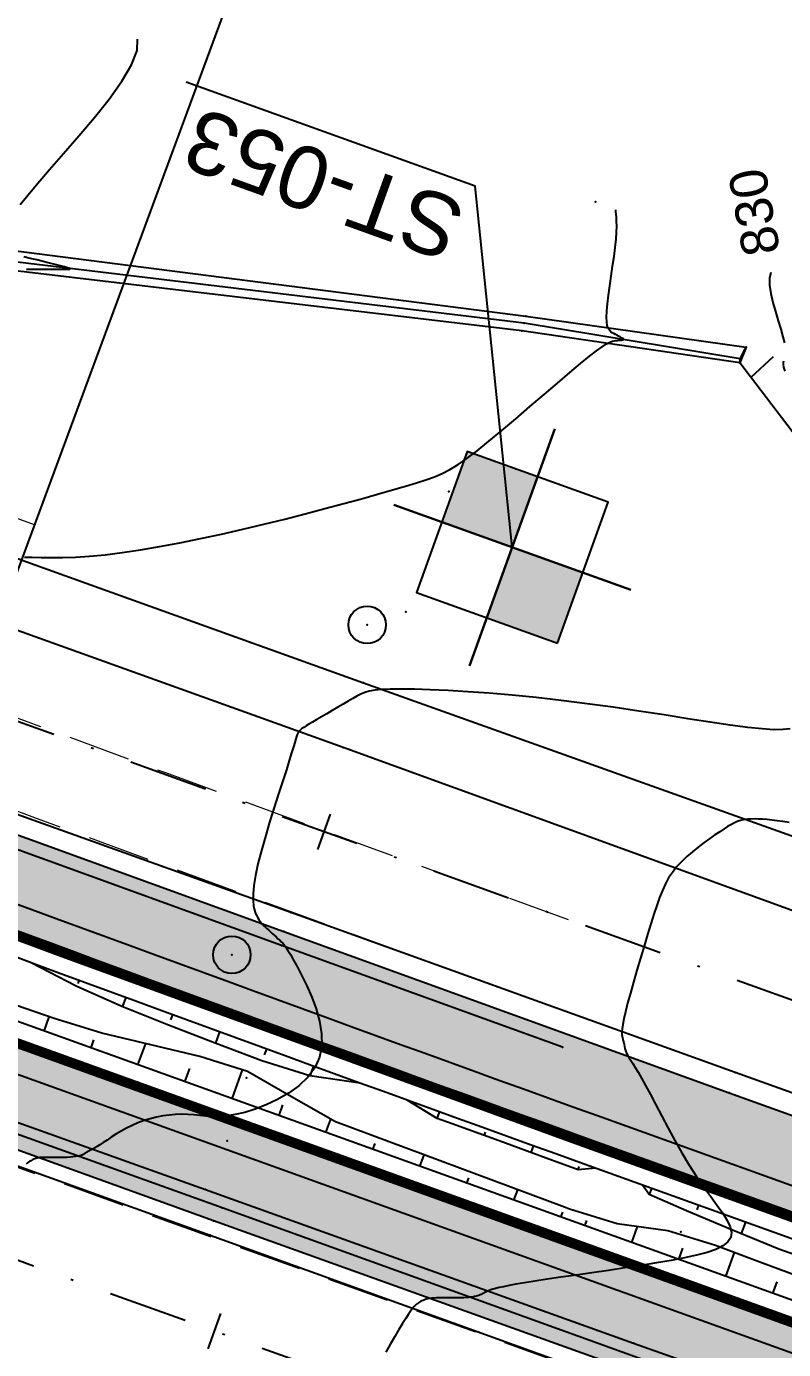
# Model space of a CAD drawing. Header units: metres. Extents: x 820373 to 834957, y 7564678 to 7566875.
# Drawn here: x 821429.3 to 821459.6, y 7564932.2 to 7564985.2 of the extents above; entities that cross this region are included whole.
import ezdxf
from ezdxf.enums import TextEntityAlignment as Align

# ---------------------------------------------------------------- set-up
doc = ezdxf.new("R2010")
doc.units = ezdxf.units.M
for name, pattern in [('XREF_GEO$0$DASHDOT', [25.4, 12.7, -6.35, 0, -6.35]), ('XREF_GEO$0$DASHED2', [0.375, 0.25, -0.125]), ('XREF_GEO$0$DGNStyle3', [83.551646, 59.679747, -23.871899])]:
    doc.linetypes.add(name, pattern=pattern)
for name, color, linetype in [('XREF_GEO$0$F-HZ-ACOSTAMENTO', 73, 'Continuous'), ('XREF_GEO$0$F-HZ-BARREIRA', 107, 'Continuous'), ('XREF_GEO$0$F-HZ-BORDO', 165, 'Continuous'), ('XREF_GEO$0$F-HZ-EIXO', 42, 'XREF_GEO$0$DASHDOT'), ('XREF_GEO$0$F-HZ-ESTACA', 73, 'Continuous'), ('XREF_GEO$0$F-HZ-OFFSET', 11, 'Continuous'), ('XREF_GEO$0$F-HZ-OFFSET-ATERRO', 42, 'Continuous'), ('XREF_GEO$0$F-HZ-OFFSET-CORTE', 11, 'Continuous'), ('XREF_PAV$0$P-CHAMADA', 1, 'Continuous'), ('XREF_PAV$0$P-TH01_FXAD_227.95_237.15_C_PAV.TIPO-V', 214, 'Continuous'), ('XREF_PAV$0$P-TH01_FXAD_230.75_240.70_D_PAV.TIPO-V', 214, 'Continuous'), ('XREF_SON$0$P-ST_PROGRAMADA', 176, 'Continuous'), ('XREF_TOP$0$T-HD-VALETA_SARJETA', 132, 'Continuous'), ('XREF_TOP$0$T-HG-BARRANCO', 23, 'Continuous'), ('XREF_TOP$0$T-HG-PÉ', 23, 'Continuous'), ('XREF_TOP$0$T-HM-COTA', 252, 'Continuous'), ('XREF_TOP$0$T-HM-CURVA_INTERMEDIÁRIA', 252, 'Continuous'), ('XREF_TOP$0$T-HM-CURVA_MESTRA', 23, 'Continuous'), ('XREF_TOP$0$T-OA-DEFENSA', 31, 'Continuous'), ('XREF_TOP$0$T-SI-FAIXA', 23, 'Continuous'), ('XREF_TOP$0$T-SI-PLACA', 252, 'Continuous'), ('XREF_TOP$0$T-SV-GUARD_RAIL', 23, 'Continuous'), ('XREF_TOP$0$T-SV-RUA_PAVIMENTADA', 23, 'Continuous')]:
    doc.layers.add(name, color=color, linetype=linetype)
doc.layers.add('XREF_GEO$0$F-HZ-ARRED-VALETA', color=11, linetype='Continuous', lineweight=0)
doc.layers.add('XREF_GEO$0$F-HZ-FAIXA', color=11, linetype='XREF_GEO$0$DGNStyle3', lineweight=0)
doc.styles.add('XREF_SON$0$ARIAL-1', font='arial.ttf')
doc.styles.add('XREF_TOP$0$ROMANS', font='arial.ttf', dxfattribs={"height": 1.5})

# ---------------------------------------------------------------- blocks, each defined once
blk = doc.blocks.new('XREF_TOP$0$PONTO')
at = {"layer": 'XREF_TOP$0$T-HM-COTA'}
blk.add_point((0, 0), dxfattribs=at)
blk = doc.blocks.new('XREF_TOP$0$PLACA 01')
blk.add_circle((0, 0), 0.75)
at = {"style": 'XREF_TOP$0$ROMANS'}
blk.add_attdef('PL', text='', height=1.5, dxfattribs=at).set_placement((1.5, 0), align=Align.MIDDLE_LEFT)
blk = doc.blocks.new('XREF_TOP')
at = {"layer": 'XREF_TOP$0$T-OA-DEFENSA', "transparency": 33554610}
h = blk.add_hatch(dxfattribs=at)
h.set_pattern_fill('AR-CONC', color=256, scale=0.25)
h.set_pattern_definition([(50, (0, 0), (1.7931504565, -0.15688033746), [0.1875, -2.0625]), (355, (0, 0), (-0.34687833403, 1.88048033425), [0.15, -1.65]), (100.45144446, (0.1494, -0.013), (1.4462721168, 1.72359997742), [0.15935048, -1.75285528]), (46.1842, (0, 0.5), (2.6681033267, -0.413798202), [0.28125, -3.09375]), (96.63563549, (0.2223, 0.4655), (2.3366548642, 2.4352965019), [0.239025855, -2.6292844]), (351.18416399, (0, 0.5), (2.3366548626, 2.4352965007), [0.225, -2.4750000025]), (21, (0.25, 0.375), (1.4922676303, -1.00654722666), [0.1875, -2.0625]), (326, (0.25, 0.375), (0.6082883298, 1.8128751126), [0.15, -1.65]), (71.45144474, (0.3744, 0.2911), (2.10055594182, 0.806327882), [0.159350475, -1.75285528]), (37.5, (0, 0), (0.030399638293, 0.83223463458), [0, -1.63, 0, -1.675, 0, -1.65625]), (7.5, (0, 0), (0.65767384361, 0.98602927971), [0, -0.955, 0, -1.5925, 0, -0.63125]), (327.5, (-0.5575, 0), (1.33455609043, -0.056387179336), [0, -0.625, 0, -1.95, 0, -2.5875]), (317.5, (-0.8075, 0), (1.45796542336, 0.25026245583), [0, -0.8125, 0, -1.295, 0, -1.8375])])
h.paths.add_polyline_path([(821172.574, 7565033.444), (821172.429, 7565033.04), (821190.536, 7565026.586), (821208.404, 7565020.208), (821226.574, 7565013.634), (821246.931, 7565006.231), (821265.304, 7564999.639), (821282.189, 7564993.678), (821304.076, 7564985.676), (821321.881, 7564979.311), (821341.651, 7564972.154), (821360.312, 7564965.422), (821378.22, 7564959.057), (821396.629, 7564952.39), (821418.184, 7564944.679), (821437.102, 7564937.89), (821455.234, 7564931.345), (821474.165, 7564924.527), (821491.7, 7564918.232), (821509.747, 7564911.684), (821528.163, 7564905.101), (821548.58, 7564897.727), (821566.649, 7564891.261), (821584.234, 7564884.946), (821607.538, 7564876.54), (821625.681, 7564869.957), (821643.393, 7564863.626), (821662.119, 7564856.809), (821680.072, 7564850.545), (821701.679, 7564842.692), (821720.022, 7564836.174), (821738.15, 7564829.562), (821756.034, 7564823.201), (821773.408, 7564816.895), (821796.267, 7564808.374), (821809.665, 7564803.38), (821809.93, 7564803.685), (821795.731, 7564808.991), (821773.86, 7564817.146), (821755.213, 7564823.876), (821737.897, 7564830.132), (821718.44, 7564837.056), (821701.072, 7564843.311), (821678.007, 7564851.629), (821661.079, 7564857.674), (821641.585, 7564864.709), (821624.397, 7564870.958), (821606.792, 7564877.336), (821584.88, 7564885.176), (821565.558, 7564892.111), (821548.772, 7564898.134), (821529.124, 7564905.299), (821509.708, 7564912.285), (821489.689, 7564919.488), (821471.871, 7564925.977), (821453.576, 7564932.462), (821436.443, 7564938.613), (821417.687, 7564945.326), (821394.707, 7564953.597), (821377.621, 7564959.792), (821359.587, 7564966.28), (821340.149, 7564973.165), (821322.365, 7564979.56), (821301.966, 7564986.976), (821282.242, 7564994.094), (821263.992, 7565000.725), (821245.445, 7565007.414), (821226.056, 7565014.586), (821208.678, 7565020.567), (821189.899, 7565027.261)])
at = {"layer": 'XREF_TOP$0$T-HD-VALETA_SARJETA'}
for points in [[(821392.453, 7564981.879, 825.673), (821405.712, 7564979.261, 826.767), (821428.639, 7564976.246, 828.042), (821449.268, 7564973.594, 828.661), (821458.084, 7564972.36, 829.649)], [(821457.84, 7564971.891, 829.49), (821449.198, 7564973.323, 828.549), (821428.574, 7564975.797, 827.916), (821405.637, 7564978.937, 826.66), (821392.128, 7564980.697, 825.576)], [(821457.83, 7564971.73, 829.602), (821449.098, 7564973.017, 828.648), (821428.496, 7564975.462, 828.004), (821405.444, 7564978.65, 826.77)]]:
    blk.add_polyline3d(points, dxfattribs=at)
blk.add_polyline3d([(821457.83, 7564971.73, 829.602), (821457.84, 7564971.891, 829.49), (821458.084, 7564972.36, 829.649)], close=True, dxfattribs=at)
at = {"layer": 'XREF_TOP$0$T-HG-BARRANCO'}
blk.add_line((821459.172, 7564971.964), (821458.273, 7564971.148), dxfattribs=at)
at = {"layer": 'XREF_TOP$0$T-HG-PÉ'}
blk.add_polyline3d([(821480.494, 7564947.082, 832.485), (821476.544, 7564951.1, 831.618), (821465.616, 7564961.511, 830.05), (821457.83, 7564971.73, 829.602)], dxfattribs=at)
at = {"layer": 'XREF_TOP$0$T-HM-CURVA_INTERMEDIÁRIA', "flags": 128}
for points in [[(821429.267, 7564975.477), (821429.489, 7564975.477), (821429.721, 7564975.477), (821429.955, 7564975.477), (821430.184, 7564975.477), (821430.398, 7564975.477), (821430.588, 7564975.476), (821430.747, 7564975.476), (821430.873, 7564975.477), (821430.962, 7564975.48), (821431.013, 7564975.486), (821431.025, 7564975.498), (821430.994, 7564975.516), (821430.919, 7564975.541), (821430.798, 7564975.575), (821430.631, 7564975.618), (821430.426, 7564975.669), (821430.193, 7564975.727), (821429.941, 7564975.788), (821429.68, 7564975.851), (821429.421, 7564975.914), (821429.172, 7564975.976)], [(821429.024, 7564978.067), (821429.335, 7564978.46), (821429.722, 7564978.928), (821430.194, 7564979.48), (821430.754, 7564980.119), (821431.367, 7564980.821), (821431.989, 7564981.556), (821432.576, 7564982.295), (821433.086, 7564983.008), (821433.475, 7564983.667), (821433.699, 7564984.24), (821433.715, 7564984.698)], [(821429.189, 7564963.948), (821429.498, 7564963.94), (821429.855, 7564963.932), (821430.261, 7564963.928), (821430.719, 7564963.932), (821431.23, 7564963.95), (821431.796, 7564963.987), (821432.419, 7564964.046), (821433.099, 7564964.131), (821433.83, 7564964.24), (821434.602, 7564964.371), (821435.406, 7564964.522), (821436.235, 7564964.689), (821437.078, 7564964.871), (821437.929, 7564965.063), (821438.777, 7564965.264), (821439.614, 7564965.472), (821440.431, 7564965.681), (821441.22, 7564965.889), (821441.973, 7564966.093), (821442.679, 7564966.289), (821443.332, 7564966.472), (821443.922, 7564966.641), (821444.44, 7564966.79), (821444.883, 7564966.92), (821445.264, 7564967.039), (821445.603, 7564967.16), (821445.918, 7564967.295), (821446.228, 7564967.455), (821446.552, 7564967.653), (821446.908, 7564967.901), (821447.315, 7564968.211), (821447.786, 7564968.589), (821448.308, 7564969.022), (821448.862, 7564969.491), (821449.43, 7564969.977), (821449.992, 7564970.46), (821450.53, 7564970.922), (821451.025, 7564971.343), (821451.457, 7564971.705), (821451.814, 7564971.994), (821452.099, 7564972.214), (821452.324, 7564972.374), (821452.497, 7564972.485), (821452.629, 7564972.555), (821452.729, 7564972.596), (821452.807, 7564972.615), (821452.873, 7564972.624), (821452.936, 7564972.629), (821452.994, 7564972.633), (821453.048, 7564972.637), (821453.094, 7564972.642), (821453.131, 7564972.648), (821453.157, 7564972.656), (821453.171, 7564972.667), (821453.171, 7564972.681), (821453.156, 7564972.699), (821453.127, 7564972.721), (821453.087, 7564972.745), (821453.037, 7564972.773), (821452.98, 7564972.803), (821452.918, 7564972.834), (821452.853, 7564972.866), (821452.788, 7564972.9), (821452.723, 7564972.934), (821452.663, 7564972.977), (821452.608, 7564973.034), (821452.561, 7564973.113), (821452.525, 7564973.222), (821452.501, 7564973.367), (821452.493, 7564973.557), (821452.502, 7564973.799), (821452.529, 7564974.096), (821452.571, 7564974.438), (821452.624, 7564974.812), (821452.682, 7564975.204), (821452.741, 7564975.602), (821452.797, 7564975.99), (821452.845, 7564976.356), (821452.88, 7564976.687), (821452.899, 7564976.97), (821452.905, 7564977.208), (821452.901, 7564977.404), (821452.89, 7564977.56), (821452.878, 7564977.68), (821452.868, 7564977.767), (821452.863, 7564977.826), (821452.867, 7564977.858)], [(821459.804, 7564953.322), (821459.551, 7564953.356), (821459.325, 7564953.387), (821459.116, 7564953.413), (821458.921, 7564953.433), (821458.74, 7564953.448), (821458.572, 7564953.457), (821458.416, 7564953.46), (821458.273, 7564953.458), (821458.141, 7564953.449), (821458.02, 7564953.435), (821457.908, 7564953.413), (821457.803, 7564953.384), (821457.698, 7564953.345), (821457.59, 7564953.294), (821457.474, 7564953.231), (821457.345, 7564953.154), (821457.199, 7564953.061), (821457.031, 7564952.95), (821456.838, 7564952.82), (821456.625, 7564952.674), (821456.399, 7564952.512), (821456.167, 7564952.336), (821455.934, 7564952.149), (821455.707, 7564951.952), (821455.493, 7564951.748), (821455.299, 7564951.537), (821455.13, 7564951.321), (821454.982, 7564951.096), (821454.85, 7564950.857), (821454.73, 7564950.598), (821454.617, 7564950.313), (821454.505, 7564949.999), (821454.391, 7564949.65), (821454.27, 7564949.259), (821454.137, 7564948.827), (821453.996, 7564948.362), (821453.853, 7564947.882), (821453.711, 7564947.398), (821453.575, 7564946.927), (821453.45, 7564946.483), (821453.341, 7564946.079), (821453.253, 7564945.731), (821453.188, 7564945.449), (821453.144, 7564945.228), (821453.119, 7564945.057), (821453.109, 7564944.928), (821453.111, 7564944.831), (821453.121, 7564944.755), (821453.136, 7564944.693), (821453.152, 7564944.633), (821453.167, 7564944.568), (821453.182, 7564944.499), (821453.196, 7564944.425), (821453.213, 7564944.348), (821453.232, 7564944.269), (821453.254, 7564944.189), (821453.281, 7564944.11), (821453.315, 7564944.033), (821453.355, 7564943.958), (821453.406, 7564943.876), (821453.468, 7564943.78), (821453.546, 7564943.661), (821453.641, 7564943.511), (821453.757, 7564943.32), (821453.896, 7564943.08), (821454.061, 7564942.782), (821454.253, 7564942.421), (821454.469, 7564942.007), (821454.708, 7564941.553), (821454.964, 7564941.072), (821455.234, 7564940.577), (821455.515, 7564940.082), (821455.804, 7564939.598), (821456.096, 7564939.14), (821456.388, 7564938.718), (821456.668, 7564938.333), (821456.926, 7564937.983), (821457.149, 7564937.666), (821457.327, 7564937.38), (821457.448, 7564937.124), (821457.501, 7564936.896), (821457.473, 7564936.694), (821457.356, 7564936.516), (821457.155, 7564936.359), (821456.874, 7564936.22), (821456.52, 7564936.096), (821456.1, 7564935.982), (821455.619, 7564935.877), (821455.084, 7564935.777), (821454.502, 7564935.678), (821453.879, 7564935.579), (821453.229, 7564935.479), (821452.568, 7564935.38), (821451.911, 7564935.283), (821451.273, 7564935.19), (821450.67, 7564935.102), (821450.115, 7564935.02), (821449.626, 7564934.945), (821449.212, 7564934.879), (821448.869, 7564934.821), (821448.591, 7564934.77), (821448.367, 7564934.725), (821448.191, 7564934.686), (821448.053, 7564934.652), (821447.946, 7564934.622), (821447.862, 7564934.595), (821447.793, 7564934.57), (821447.736, 7564934.548), (821447.689, 7564934.527), (821447.65, 7564934.508), (821447.615, 7564934.489), (821447.582, 7564934.471), (821447.55, 7564934.453), (821447.516, 7564934.435), (821447.478, 7564934.416), (821447.434, 7564934.397), (821447.386, 7564934.378), (821447.332, 7564934.359), (821447.272, 7564934.342), (821447.206, 7564934.326), (821447.133, 7564934.312), (821447.054, 7564934.301), (821446.967, 7564934.292), (821446.874, 7564934.286), (821446.776, 7564934.281), (821446.673, 7564934.279), (821446.566, 7564934.278), (821446.456, 7564934.278), (821446.344, 7564934.279), (821446.232, 7564934.28), (821446.119, 7564934.281), (821446.007, 7564934.281), (821445.896, 7564934.28), (821445.789, 7564934.279), (821445.686, 7564934.275), (821445.588, 7564934.269), (821445.497, 7564934.261), (821445.413, 7564934.25), (821445.337, 7564934.236), (821445.268, 7564934.219), (821445.206, 7564934.199), (821445.151, 7564934.178), (821445.1, 7564934.155), (821445.053, 7564934.13), (821445.009, 7564934.105), (821444.968, 7564934.08), (821444.928, 7564934.054), (821444.886, 7564934.023), (821444.841, 7564933.983), (821444.788, 7564933.927), (821444.726, 7564933.851), (821444.652, 7564933.751), (821444.562, 7564933.62), (821444.454, 7564933.454), (821444.326, 7564933.249), (821444.18, 7564933.008), (821444.018, 7564932.734), (821443.843, 7564932.432), (821443.657, 7564932.104)]]:
    blk.add_lwpolyline(points, dxfattribs=at)
at = {"layer": 'XREF_TOP$0$T-HM-CURVA_MESTRA', "flags": 128}
for points in [[(821459.075, 7564975.346), (821459.019, 7564975.126), (821459.022, 7564974.842), (821459.07, 7564974.512), (821459.151, 7564974.152), (821459.254, 7564973.781), (821459.364, 7564973.416), (821459.47, 7564973.074), (821459.559, 7564972.774), (821459.622, 7564972.527)], [(821459.587, 7564971.798), (821459.568, 7564971.742), (821459.562, 7564971.667), (821459.581, 7564971.558), (821459.633, 7564971.399)], [(821459.849, 7564957.072), (821459.559, 7564957.037), (821459.189, 7564957.035), (821458.723, 7564957.066), (821458.147, 7564957.129), (821457.45, 7564957.222), (821456.647, 7564957.341), (821455.756, 7564957.477), (821454.798, 7564957.625), (821453.792, 7564957.779), (821452.758, 7564957.932), (821451.714, 7564958.078), (821450.682, 7564958.21), (821449.678, 7564958.324), (821448.713, 7564958.419), (821447.798, 7564958.496), (821446.94, 7564958.557), (821446.149, 7564958.602), (821445.435, 7564958.634), (821444.807, 7564958.653), (821444.273, 7564958.66), (821443.839, 7564958.656), (821443.492, 7564958.642), (821443.217, 7564958.616), (821442.997, 7564958.577), (821442.816, 7564958.526), (821442.657, 7564958.461), (821442.504, 7564958.382), (821442.342, 7564958.288), (821442.157, 7564958.18), (821441.953, 7564958.06), (821441.737, 7564957.933), (821441.516, 7564957.803), (821441.297, 7564957.675), (821441.086, 7564957.552), (821440.892, 7564957.438), (821440.721, 7564957.338), (821440.579, 7564957.255), (821440.463, 7564957.186), (821440.371, 7564957.129), (821440.299, 7564957.08), (821440.243, 7564957.036), (821440.2, 7564956.993), (821440.166, 7564956.949), (821440.138, 7564956.9), (821440.113, 7564956.842), (821440.087, 7564956.767), (821440.055, 7564956.665), (821440.013, 7564956.527), (821439.959, 7564956.345), (821439.887, 7564956.108), (821439.794, 7564955.807), (821439.676, 7564955.434), (821439.531, 7564954.984), (821439.365, 7564954.471), (821439.188, 7564953.916), (821439.008, 7564953.338), (821438.835, 7564952.757), (821438.676, 7564952.193), (821438.54, 7564951.666), (821438.437, 7564951.195), (821438.373, 7564950.796), (821438.343, 7564950.466), (821438.342, 7564950.196), (821438.363, 7564949.981), (821438.4, 7564949.811), (821438.446, 7564949.679), (821438.495, 7564949.578), (821438.54, 7564949.5), (821438.577, 7564949.439), (821438.606, 7564949.392), (821438.627, 7564949.356), (821438.643, 7564949.33), (821438.653, 7564949.312), (821438.66, 7564949.3), (821438.666, 7564949.292), (821438.67, 7564949.286), (821438.674, 7564949.279), (821438.681, 7564949.272), (821438.69, 7564949.262), (821438.704, 7564949.248), (821438.724, 7564949.229), (821438.752, 7564949.203), (821438.788, 7564949.17), (821438.835, 7564949.127), (821438.892, 7564949.074), (821438.959, 7564949.013), (821439.032, 7564948.946), (821439.109, 7564948.875), (821439.188, 7564948.803), (821439.266, 7564948.732), (821439.341, 7564948.664), (821439.41, 7564948.601), (821439.471, 7564948.544), (821439.53, 7564948.485), (821439.591, 7564948.413), (821439.659, 7564948.32), (821439.74, 7564948.195), (821439.84, 7564948.028), (821439.964, 7564947.809), (821440.116, 7564947.529), (821440.299, 7564947.182), (821440.498, 7564946.776), (821440.694, 7564946.328), (821440.871, 7564945.849), (821441.009, 7564945.355), (821441.09, 7564944.859), (821441.096, 7564944.375), (821441.009, 7564943.917), (821440.817, 7564943.496), (821440.532, 7564943.116), (821440.176, 7564942.776), (821439.768, 7564942.478), (821439.327, 7564942.221), (821438.874, 7564942.006), (821438.427, 7564941.834), (821438.008, 7564941.705), (821437.63, 7564941.618), (821437.292, 7564941.567), (821436.988, 7564941.545), (821436.71, 7564941.545), (821436.451, 7564941.561), (821436.206, 7564941.584), (821435.968, 7564941.608), (821435.73, 7564941.625), (821435.486, 7564941.63), (821435.237, 7564941.622), (821434.985, 7564941.6), (821434.732, 7564941.564), (821434.478, 7564941.515), (821434.227, 7564941.452), (821433.979, 7564941.376), (821433.736, 7564941.286), (821433.5, 7564941.182), (821433.274, 7564941.069), (821433.058, 7564940.95), (821432.855, 7564940.83), (821432.667, 7564940.711), (821432.496, 7564940.6), (821432.343, 7564940.498), (821432.212, 7564940.411), (821432.102, 7564940.342), (821432.011, 7564940.288), (821431.938, 7564940.247), (821431.879, 7564940.216), (821431.831, 7564940.193), (821431.792, 7564940.174), (821431.758, 7564940.158), (821431.727, 7564940.14), (821431.697, 7564940.119), (821431.664, 7564940.095), (821431.628, 7564940.07), (821431.587, 7564940.043), (821431.538, 7564940.017), (821431.481, 7564939.992), (821431.413, 7564939.969), (821431.332, 7564939.95), (821431.238, 7564939.934), (821431.132, 7564939.922), (821431.018, 7564939.913), (821430.898, 7564939.906), (821430.774, 7564939.902), (821430.651, 7564939.9), (821430.529, 7564939.9), (821430.413, 7564939.9), (821430.305, 7564939.901), (821430.204, 7564939.902), (821430.111, 7564939.903), (821430.025, 7564939.903), (821429.946, 7564939.902), (821429.874, 7564939.9), (821429.809, 7564939.895), (821429.75, 7564939.888), (821429.696, 7564939.878), (821429.648, 7564939.866), (821429.603, 7564939.851), (821429.562, 7564939.834), (821429.523, 7564939.815), (821429.484, 7564939.794), (821429.445, 7564939.771), (821429.405, 7564939.747), (821429.362, 7564939.721), (821429.315, 7564939.685), (821429.258, 7564939.633)]]:
    blk.add_lwpolyline(points, dxfattribs=at)
at = {"layer": 'XREF_TOP$0$T-OA-DEFENSA', "ltscale": 22}
for points in [[(821172.574, 7565033.444, 814.515), (821189.899, 7565027.261, 814.889), (821208.678, 7565020.567, 815.783), (821226.056, 7565014.586, 816.584), (821245.445, 7565007.414, 817.889), (821263.992, 7565000.725, 819.115), (821282.242, 7564994.094, 820.143), (821301.966, 7564986.976, 821.385), (821322.365, 7564979.56, 822.851), (821340.149, 7564973.165, 824.098), (821359.587, 7564966.28, 825.276), (821377.621, 7564959.792, 826.455), (821394.707, 7564953.597, 827.569), (821417.687, 7564945.326, 829.026), (821436.443, 7564938.613, 830.305), (821453.576, 7564932.462, 831.362), (821471.871, 7564925.977, 832.557), (821489.689, 7564919.488, 833.721), (821509.708, 7564912.285, 834.968), (821529.124, 7564905.299, 836.286), (821548.772, 7564898.134, 837.308), (821565.558, 7564892.111, 838.292), (821584.88, 7564885.176, 839.396)], [(821607.538, 7564876.54, 840.619), (821584.234, 7564884.946, 839.373), (821566.649, 7564891.261, 838.352), (821548.58, 7564897.727, 837.289), (821528.163, 7564905.101, 836.226), (821509.747, 7564911.684, 835.021), (821491.7, 7564918.232, 833.872), (821474.165, 7564924.527, 832.691), (821455.234, 7564931.345, 831.509), (821437.102, 7564937.89, 830.37), (821418.184, 7564944.679, 829.124), (821396.629, 7564952.39, 827.729), (821378.22, 7564959.057, 826.484), (821360.312, 7564965.422, 825.349), (821341.651, 7564972.154, 824.191), (821321.881, 7564979.311, 822.901), (821304.076, 7564985.676, 821.656), (821282.189, 7564993.678, 820.209), (821265.304, 7564999.639, 819.077), (821246.931, 7565006.231, 817.844), (821226.574, 7565013.634, 816.56), (821208.404, 7565020.208, 815.655), (821190.536, 7565026.586, 814.953), (821172.429, 7565033.04, 814.416)]]:
    blk.add_polyline3d(points, dxfattribs=at)
at = {"layer": 'XREF_TOP$0$T-SI-FAIXA'}
for points in [[(821591.439, 7564902.729, 838.851), (821573.003, 7564909.234, 837.821), (821555.139, 7564915.632, 836.829), (821553.897, 7564916.021, 836.98), (821535.131, 7564922.833, 836.004), (821516.359, 7564929.619, 834.953), (821496.555, 7564936.626, 833.758), (821478.29, 7564943.257, 832.554), (821460.036, 7564949.759, 831.336), (821441.957, 7564956.323, 830.125), (821423.96, 7564962.787, 828.906), (821402.472, 7564970.522, 827.454), (821384.763, 7564976.857, 826.261), (821365.031, 7564983.967, 825.026), (821347.04, 7564990.712, 823.813), (821328.217, 7564997.302, 822.699), (821307.506, 7565004.634, 821.393), (821289.32, 7565011.283, 820.226), (821270.908, 7565017.824, 819.062), (821252.787, 7565024.278, 817.945), (821232.483, 7565031.627, 816.641), (821214.211, 7565038.237, 815.935), (821196.568, 7565044.623, 815.147), (821178.895, 7565051.008, 814.95)], [(821588.019, 7564896.526, 838.829), (821569.973, 7564902.998, 837.81), (821552.072, 7564909.415, 836.856), (821533.519, 7564916.088, 836.128), (821514.437, 7564922.827, 834.984), (821493.554, 7564930.411, 833.636), (821476.544, 7564936.524, 832.57), (821457.645, 7564943.304, 831.308), (821439.852, 7564949.719, 830.132), (821421.792, 7564956.182, 828.846), (821399.626, 7564964.153, 827.379), (821382.18, 7564970.476, 826.183), (821363.572, 7564977.084, 825.051), (821344.531, 7564983.752, 823.836), (821326.167, 7564990.459, 822.72), (821304.706, 7564998.109, 821.315), (821286.99, 7565004.676, 820.186), (821267.732, 7565011.534, 819.001), (821249.958, 7565018.027, 817.898), (821229.973, 7565025.225, 816.617), (821211.943, 7565031.704, 815.938), (821193.611, 7565038.35, 815.12), (821176.559, 7565044.518, 814.944)], [(821172.022, 7565031.911, 814.53), (821190.125, 7565025.402, 815.088), (821207.794, 7565019.106, 815.798), (821226.115, 7565012.596, 816.722), (821246.427, 7565005.202, 817.992), (821264.988, 7564998.495, 819.194), (821281.359, 7564992.906, 820.284), (821299.196, 7564986.461, 821.453), (821321.688, 7564978.353, 823.022), (821341.431, 7564970.981, 824.336), (821359.829, 7564964.457, 825.476), (821377.965, 7564957.897, 826.63), (821396.162, 7564951.372, 827.868), (821417.705, 7564943.599, 829.258), (821436.631, 7564936.789, 830.498), (821454.933, 7564930.177, 831.64), (821473.796, 7564923.399, 832.834), (821491.178, 7564917.152, 833.982), (821509.224, 7564910.571, 835.169), (821527.683, 7564903.953, 836.376), (821548.369, 7564896.564, 837.45), (821566.224, 7564890.124, 838.497), (821583.895, 7564883.794, 839.535)]]:
    blk.add_polyline3d(points, dxfattribs=at)
at = {"layer": 'XREF_TOP$0$T-SV-GUARD_RAIL'}
blk.add_polyline3d([(821450.73, 7564944.318, 830.763), (821439.476, 7564948.39, 829.981), (821422.371, 7564954.605, 828.796)], dxfattribs=at)
at = {"layer": 'XREF_TOP$0$T-SV-RUA_PAVIMENTADA', "ltscale": 22}
for points in [[(821176.302, 7565043.804, 814.742), (821193.345, 7565037.622, 815.117), (821211.612, 7565030.985, 815.928), (821229.565, 7565024.458, 816.758), (821249.496, 7565017.326, 817.65), (821267.645, 7565010.838, 818.978), (821286.787, 7565003.9, 820.107), (821304.889, 7564997.423, 821.311), (821326.014, 7564989.913, 822.696), (821344.074, 7564983.486, 823.774), (821363.37, 7564976.497, 825.014), (821381.915, 7564969.772, 826.16), (821399.271, 7564963.439, 827.344), (821421.515, 7564955.504, 828.798), (821439.579, 7564948.954, 830.064), (821457.399, 7564942.494, 831.285), (821476.254, 7564935.716, 832.534), (821493.198, 7564929.568, 833.58), (821514.215, 7564922.227, 834.947), (821533.171, 7564915.36, 836.095), (821551.728, 7564908.684, 836.818), (821569.565, 7564902.095, 837.73), (821587.764, 7564895.811, 838.818)], [(821425.002, 7564965.294, 828.765), (821442.766, 7564958.913, 829.973), (821461.035, 7564952.386, 831.212), (821479.386, 7564945.818, 832.477), (821493.908, 7564940.939, 833.404)]]:
    blk.add_polyline3d(points, dxfattribs=at)
at = {"layer": 'XREF_TOP$0$T-SV-RUA_PAVIMENTADA'}
blk.add_polyline3d([(821548.419, 7564897.121, 837.385), (821527.888, 7564904.466, 836.345), (821509.413, 7564911.252, 835.134), (821491.507, 7564917.585, 833.972), (821473.844, 7564924.014, 832.784), (821455.163, 7564930.752, 831.616), (821436.76, 7564937.36, 830.464), (821417.96, 7564944.158, 829.231), (821396.312, 7564951.937, 827.809), (821378.207, 7564958.482, 826.586), (821360.072, 7564964.943, 825.428), (821341.62, 7564971.579, 824.296), (821321.835, 7564978.694, 823.004), (821303.869, 7564985.205, 821.708), (821299.349, 7564986.846, 821.408), (821281.479, 7564993.333, 820.221), (821265.181, 7564999.142, 819.173)], dxfattribs=at)
at = {"layer": 'XREF_TOP$0$T-HM-COTA', "rotation": 160.3219444444443}
for p in [(821452.06, 7564978.185, 828.87), (821449.268, 7564973.594, 828.661), (821449.098, 7564973.017, 828.648), (821449.198, 7564973.323, 828.549), (821458.084, 7564972.36, 829.649), (821457.84, 7564971.891, 829.49), (821457.83, 7564971.73, 829.602), (821446.188, 7564966.581, 829.053), (821442.913, 7564961.234, 829.385), (821444.464, 7564961.756, 829.331), (821442.766, 7564958.913, 829.973), (821441.957, 7564956.323, 830.125), (821439.852, 7564949.719, 830.132), (821439.579, 7564948.954, 830.064), (821437.496, 7564948.02, 829.819), (821439.476, 7564948.39, 829.981), (821450.73, 7564944.318, 830.763), (821457.645, 7564943.304, 831.308), (821438.083, 7564943.093, 829.632), (821457.399, 7564942.494, 831.285), (821437.302, 7564940.563, 830.135), (821436.443, 7564938.613, 830.305), (821437.102, 7564937.89, 830.37), (821436.76, 7564937.36, 830.464), (821455.465, 7564936.919, 830.863), (821436.631, 7564936.789, 830.498), (821453.576, 7564932.462, 831.362)]:
    blk.add_blockref('XREF_TOP$0$PONTO', p, dxfattribs=at)
at = {"layer": 'XREF_TOP$0$T-SI-PLACA', "rotation": 160.3218198399105}
for p in [(821442.913, 7564961.234, 829.385), (821437.496, 7564948.02, 829.819)]:
    blk.add_blockref('XREF_TOP$0$PLACA 01', p, dxfattribs=at)
at = {"layer": 'XREF_TOP$0$T-HM-CURVA_MESTRA', "style": 'XREF_TOP$0$ROMANS'}
blk.add_text('830', height=1.5, rotation=100.3211, dxfattribs=at).set_placement((821458.406, 7564977.76, 830), align=Align.MIDDLE_CENTER)
blk = doc.blocks.new('XREF_SON$0$P-ST_PROGRAMADA')
at = {"layer": 'XREF_SON$0$P-ST_PROGRAMADA'}
h = blk.add_hatch(color=256, dxfattribs=at)
h.dxf.hatch_style = 1
h.paths.add_polyline_path([(0, 0), (0, 3), (-3, 3), (-3, 0)])
h = blk.add_hatch(color=256, dxfattribs=at)
h.dxf.hatch_style = 1
h.paths.add_polyline_path([(0, -3), (3, -3), (3, 0), (0, 0)])
at = {"layer": 'XREF_SON$0$P-ST_PROGRAMADA', "lineweight": 30}
for p, q in [((0, 5.041), (0, -5.041)), ((-5.041, 0), (5.041, 0))]:
    blk.add_line(p, q, dxfattribs=at)
at = {"layer": 'XREF_SON$0$P-ST_PROGRAMADA'}
blk.add_lwpolyline([(-3, 3), (-3, -3), (3, -3), (3, 3)], close=True, dxfattribs=at)
blk.add_point((0, 0), dxfattribs=at)
blk.add_point((0, 0), dxfattribs=at)
at = {"layer": 'XREF_SON$0$P-ST_PROGRAMADA', "style": 'XREF_SON$0$ARIAL-1'}
blk.add_attdef('NOME', text='', height=2.5, rotation=0.0003, dxfattribs=at).set_placement((8.449, 8.029), align=Align.BOTTOM_LEFT)
blk = doc.blocks.new('XREF_SON')
at = {"layer": 'XREF_SON$0$P-ST_PROGRAMADA'}
blk.add_lwpolyline([(821448.721, 7564964.341), (821447.236, 7564978.811), (821435.668, 7564982.974)], dxfattribs=at)
ref = blk.add_blockref('XREF_SON$0$P-ST_PROGRAMADA', (821448.721, 7564964.341), dxfattribs=dict(at, rotation=160.2064746284142))
ref.add_attrib('NOME', 'ST-053', dxfattribs={"height": 2.5, "rotation": 160.2067, "style": 'XREF_SON$0$ARIAL-1'}).set_placement((821447.236, 7564978.811), align=Align.BOTTOM_LEFT)
blk = doc.blocks.new('XREF_GEO$0$AeccTickLine')
at = {"layer": 'XREF_GEO$0$F-HZ-ESTACA', "lineweight": -2}
blk.add_line((0, 1), (0, -1), dxfattribs=at)
blk = doc.blocks.new('XREF_GEO')
at = {"layer": 'XREF_GEO$0$F-HZ-ACOSTAMENTO'}
for p, q in [((821850.991, 7564792.285), (821173.579, 7565036.236)), ((821852.48, 7564796.421), (821451.795, 7564940.626))]:
    blk.add_line(p, q, dxfattribs=at)
blk.add_lwpolyline([(821451.795, 7564940.626, -0.00559), (821388.913, 7564964.054, 0.00559), (821326.073, 7564987.466), (821269.618, 7565007.784, 0.00559), (821206.27, 7565029.786, -0.002745), (821175.084, 7565040.419, -0.002745)], format="xyb", dxfattribs=at)
at = {"layer": 'XREF_GEO$0$F-HZ-ARRED-VALETA', "lineweight": -3, "ltscale": 0.25}
blk.add_line((821818.706, 7564804.974), (821173.917, 7565037.177), dxfattribs=at)
at = {"layer": 'XREF_GEO$0$F-HZ-ARRED-VALETA', "lineweight": -3, "ltscale": 0.25, "flags": 128}
blk.add_lwpolyline([(821451.456, 7564939.685, -0.00559), (821388.554, 7564963.121, 0.00559), (821325.735, 7564986.526), (821269.28, 7565006.843, 0.00559), (821205.953, 7565028.838, -0.002746), (821174.745, 7565039.478, -0.002746)], format="xyb", dxfattribs=at)
at = {"layer": 'XREF_GEO$0$F-HZ-ARRED-VALETA', "flags": 128}
blk.add_lwpolyline([(821429.599, 7564965.239, -0.003143), (821394.487, 7564978.517, 0.000891), (821384.459, 7564982.361, 0.000891)], format="xyb", dxfattribs=at)
at = {"layer": 'XREF_GEO$0$F-HZ-ARRED-VALETA', "lineweight": -3, "ltscale": 0.25, "flags": 128}
blk.add_lwpolyline([(821820.753, 7564806.777), (821451.456, 7564939.685)], dxfattribs=at)
at = {"layer": 'XREF_GEO$0$F-HZ-BARREIRA', "linetype": 'Continuous', "ltscale": 5, "const_width": 0.38}
blk.add_lwpolyline([(821451.731, 7564940.447, -0.00559), (821388.845, 7564963.877, 0.00559), (821326.009, 7564987.288), (821269.554, 7565007.606, 0.00559), (821206.21, 7565029.606, -0.002745), (821175.02, 7565040.24, -0.002745)], format="xyb", dxfattribs=at)
for points in [[(821818.01, 7564804.364), (821173.643, 7565036.415)], [(821821.45, 7564807.387), (821451.731, 7564940.447)]]:
    blk.add_lwpolyline(points, dxfattribs=at)
at = {"layer": 'XREF_GEO$0$F-HZ-BORDO'}
blk.add_line((821850.653, 7564791.344), (821173.24, 7565035.295), dxfattribs=at)
blk.add_lwpolyline([(821452.134, 7564941.567, -0.00559), (821389.273, 7564964.987, 0.00559), (821326.412, 7564988.407)], format="xyb", dxfattribs=at)
blk.add_lwpolyline([(821852.819, 7564797.362), (821452.134, 7564941.567)], dxfattribs=at)
at = {"layer": 'XREF_GEO$0$F-HZ-EIXO', "linetype": 'XREF_GEO$0$DASHDOT', "lineweight": -3, "ltscale": 0.25, "flags": 128}
blk.add_lwpolyline([(821855.189, 7564803.949), (821177.727, 7565047.763)], dxfattribs=at)
at = {"layer": 'XREF_GEO$0$F-HZ-EIXO', "ltscale": 0.25, "flags": 128}
blk.add_lwpolyline([(821848.282, 7564784.757), (821170.87, 7565028.709)], dxfattribs=at)
at = {"layer": 'XREF_GEO$0$F-HZ-FAIXA', "linetype": 'XREF_GEO$0$DASHED2', "ltscale": 10}
blk.add_line((821849.467, 7564788.051), (821172.055, 7565032.002), dxfattribs=at)
at = {"layer": 'XREF_GEO$0$F-HZ-FAIXA', "linetype": 'XREF_GEO$0$DASHED2', "ltscale": 10, "flags": 128}
for points in [[(821454.504, 7564948.153, -0.00559), (821391.79, 7564971.519, 0.00559), (821328.782, 7564994.994), (821272.327, 7565015.312, 0.00559), (821208.811, 7565037.372, -0.002737), (821177.793, 7565047.947, -0.002737)], [(821854.004, 7564800.655), (821453.319, 7564944.86, -0.00559), (821390.531, 7564968.253, 0.00559), (821327.597, 7564991.701), (821271.142, 7565012.018, 0.00559), (821207.699, 7565034.053, -0.002741), (821176.608, 7565044.653)]]:
    blk.add_lwpolyline(points, format="xyb", dxfattribs=at)
at = {"layer": 'XREF_GEO$0$F-HZ-OFFSET', "linetype": 'Continuous', "lineweight": -3}
for p, q in [((821431.366, 7564946.996), (821431.321, 7564946.874)), ((821433.243, 7564946.306), (821433.108, 7564945.939)), ((821429.973, 7564944.965), (821430.179, 7564945.537)), ((821435.121, 7564945.617), (821435.044, 7564945.408)), ((821436.999, 7564944.93), (821436.833, 7564944.477)), ((821431.855, 7564944.288), (821431.973, 7564944.617)), ((821433.736, 7564943.61), (821434.044, 7564944.464)), ((821438.878, 7564944.244), (821438.791, 7564944.006)), ((821435.618, 7564942.933), (821435.809, 7564943.464)), ((821437.5, 7564942.255), (821437.917, 7564943.413)), ((821440.757, 7564943.558), (821440.614, 7564943.167)), ((821439.382, 7564941.577), (821439.536, 7564942.006)), ((821445.72, 7564941.466), (821445.813, 7564941.722)), ((821441.263, 7564940.9), (821441.457, 7564941.437)), ((821447.598, 7564940.778), (821447.646, 7564940.91)), ((821443.145, 7564940.222), (821443.232, 7564940.464)), ((821449.477, 7564940.091), (821449.575, 7564940.363)), ((821445.027, 7564939.544), (821445.193, 7564940.007)), ((821451.356, 7564939.405), (821451.406, 7564939.545)), ((821446.908, 7564938.867), (821446.988, 7564939.087)), ((821448.79, 7564938.189), (821448.941, 7564938.609)), ((821454.293, 7564938.664), (821454.206, 7564938.42)), ((821456.175, 7564937.987), (821456.109, 7564937.802)), ((821450.672, 7564937.511), (821450.743, 7564937.711)), ((821451.629, 7564937.167), (821451.706, 7564937.382)), ((821453.51, 7564936.489), (821453.742, 7564937.133)), ((821458.057, 7564937.309), (821457.892, 7564936.85)), ((821455.392, 7564935.812), (821455.557, 7564936.27)), ((821457.274, 7564935.134), (821457.618, 7564936.09)), ((821459.155, 7564934.456), (821459.324, 7564934.923))]:
    blk.add_line(p, q, dxfattribs=at)
at = {"layer": 'XREF_GEO$0$F-HZ-OFFSET-ATERRO', "lineweight": -3, "ltscale": 2, "flags": 128}
for points in [[(821490.728, 7564924.156), (821488.849, 7564924.841), (821481.277, 7564927.425), (821479.38, 7564928.061), (821477.475, 7564928.673), (821475.637, 7564929.472), (821473.847, 7564930.405), (821471.901, 7564930.903), (821469.996, 7564931.518), (821464.36, 7564933.575), (821462.486, 7564934.273), (821458.738, 7564935.672), (821456.864, 7564936.372), (821454.953, 7564936.968), (821452.927, 7564937.244), (821451.014, 7564937.835), (821450.815, 7564937.91), (821441.644, 7564941.331), (821439.877, 7564942.327), (821438.12, 7564943.35), (821436.208, 7564943.945), (821432.295, 7564944.884), (821430.379, 7564945.467), (821428.489, 7564946.12)], [(821442.636, 7564942.875), (821440.61, 7564943.168), (821438.697, 7564943.77), (821436.823, 7564944.481), (821434.954, 7564945.203), (821433.091, 7564945.946), (821431.256, 7564946.762), (821429.465, 7564947.696)], [(821491.388, 7564924.726), (821480.136, 7564928.9), (821478.269, 7564929.616), (821476.336, 7564930.153), (821474.377, 7564930.615), (821472.537, 7564931.41), (821470.694, 7564932.194), (821466.932, 7564933.552), (821465.049, 7564934.226), (821459.395, 7564936.234), (821457.542, 7564936.993), (821455.693, 7564937.762), (821454.206, 7564938.42), (821453.938, 7564938.792)]]:
    blk.add_lwpolyline(points, dxfattribs=at)
at = {"layer": 'XREF_GEO$0$F-HZ-OFFSET-CORTE', "linetype": 'Continuous', "lineweight": -3}
blk.add_lwpolyline([(821452.056, 7564939.469), (821451.356, 7564939.405), (821450.073, 7564939.873), (821448.191, 7564940.561), (821446.31, 7564941.25), (821445.72, 7564941.466), (821444.519, 7564942.191)], dxfattribs=at)
at = {"layer": 'XREF_GEO$0$F-HZ-ESTACA', "linetype": 'Continuous', "lineweight": -3}
for p, xscale, yscale, zscale, rotation in [((821441.185, 7564952.947), 0.75, 0.75, 0.75, 160.2064746284848), ((821436.8, 7564932.941), 0.7499999999999999, 0.7499999999999999, 0.7499999999999999, 160.1949300279233)]:
    blk.add_blockref('XREF_GEO$0$AeccTickLine', p, dxfattribs=dict(at, xscale=xscale, yscale=yscale, zscale=zscale, rotation=rotation))
blk = doc.blocks.new('XREF_PAV')
at = {"layer": 'XREF_PAV$0$P-TH01_FXAD_227.95_237.15_C_PAV.TIPO-V'}
h = blk.add_hatch(color=256, dxfattribs=at)
h.dxf.hatch_style = 1
edge = h.paths.add_edge_path()
edge.add_line((821289.891, 7565002.789), (821286.787, 7565003.9))
edge.add_line((821286.787, 7565003.9), (821267.645, 7565010.838))
edge.add_line((821267.645, 7565010.838), (821249.496, 7565017.326))
edge.add_line((821249.496, 7565017.326), (821229.565, 7565024.458))
edge.add_line((821229.565, 7565024.458), (821211.612, 7565030.985))
edge.add_line((821211.612, 7565030.985), (821193.345, 7565037.622))
edge.add_line((821193.345, 7565037.622), (821176.302, 7565043.804))
edge.add_line((821176.302, 7565043.804), (821175.084, 7565040.419))
edge.add_arc((822159.114, 7567875.5), 3001, 250.858597, 251.487674)
edge.add_arc((820254.062, 7562185.968), 2999, 70.206475, 71.487674, ccw=False)
edge.add_line((821269.618, 7565007.784), (821326.073, 7564987.466))
edge.add_arc((820310.517, 7562165.65), 2999, 68.925275, 70.206475, ccw=False)
edge.add_arc((822468.028, 7567764.324), 3001, 248.925275, 250.206475)
edge.add_line((821451.795, 7564940.626), (821821.613, 7564807.53))
edge.add_line((821821.613, 7564807.53), (821824.64, 7564810.16))
edge.add_line((821824.64, 7564810.16), (821825.024, 7564810.495))
edge.add_line((821825.024, 7564810.495), (821819.996, 7564812.319))
edge.add_line((821819.996, 7564812.319), (821799.485, 7564819.619))
edge.add_line((821799.485, 7564819.619), (821776.627, 7564827.875))
edge.add_line((821776.627, 7564827.875), (821758.949, 7564834.152))
edge.add_line((821758.949, 7564834.152), (821740.972, 7564840.626))
edge.add_line((821740.972, 7564840.626), (821722.004, 7564847.361))
edge.add_line((821722.004, 7564847.361), (821704.79, 7564853.621))
edge.add_line((821704.79, 7564853.621), (821682.127, 7564861.698))
edge.add_line((821682.127, 7564861.698), (821669.793, 7564866.038))
edge.add_line((821669.793, 7564866.038), (821664.073, 7564868.051))
edge.add_line((821664.073, 7564868.051), (821646.258, 7564874.63))
edge.add_line((821646.258, 7564874.63), (821627.853, 7564881.085))
edge.add_line((821627.853, 7564881.085), (821609.888, 7564887.7))
edge.add_line((821609.888, 7564887.7), (821587.764, 7564895.811))
edge.add_line((821587.764, 7564895.811), (821569.565, 7564902.095))
edge.add_line((821569.565, 7564902.095), (821551.728, 7564908.684))
edge.add_line((821551.728, 7564908.684), (821533.171, 7564915.36))
edge.add_line((821533.171, 7564915.36), (821514.215, 7564922.227))
edge.add_line((821514.215, 7564922.227), (821493.198, 7564929.568))
edge.add_line((821493.198, 7564929.568), (821476.254, 7564935.716))
edge.add_line((821476.254, 7564935.716), (821457.399, 7564942.494))
edge.add_line((821457.399, 7564942.494), (821439.579, 7564948.954))
edge.add_line((821439.579, 7564948.954), (821421.515, 7564955.504))
edge.add_line((821421.515, 7564955.504), (821399.271, 7564963.439))
edge.add_line((821399.271, 7564963.439), (821381.915, 7564969.772))
edge.add_line((821381.915, 7564969.772), (821363.37, 7564976.497))
edge.add_line((821363.37, 7564976.497), (821344.074, 7564983.486))
edge.add_line((821344.074, 7564983.486), (821326.014, 7564989.913))
edge.add_line((821326.014, 7564989.913), (821304.889, 7564997.423))
edge.add_line((821304.889, 7564997.423), (821302.356, 7564998.329))
edge.add_line((821302.356, 7564998.329), (821289.891, 7565002.789))
at = {"layer": 'XREF_PAV$0$P-TH01_FXAD_230.75_240.70_D_PAV.TIPO-V'}
h = blk.add_hatch(color=256, dxfattribs=at)
h.dxf.hatch_style = 1
h.paths.add_polyline_path([(821172.232, 7565032.493), (821190.302, 7565026.08), (821208.155, 7565019.712), (821226.38, 7565013.047), (821246.747, 7565005.925), (821265.181, 7564999.142), (821281.479, 7564993.333), (821285.836, 7564991.751), (821298.329, 7564987.216), (821299.349, 7564986.846), (821303.869, 7564985.205), (821321.835, 7564978.694), (821341.62, 7564971.579), (821360.072, 7564964.943), (821378.207, 7564958.482), (821396.312, 7564951.937), (821417.96, 7564944.158), (821436.76, 7564937.36), (821455.163, 7564930.752), (821473.844, 7564924.014), (821491.507, 7564917.585), (821509.413, 7564911.252), (821527.888, 7564904.466), (821548.419, 7564897.121), (821566.468, 7564890.746), (821584.079, 7564884.425), (821607.368, 7564876.121), (821625.457, 7564869.557), (821643.271, 7564863.14), (821662.013, 7564856.466), (821665.876, 7564855.086), (821679.836, 7564850.1), (821701.472, 7564842.254), (821719.889, 7564835.708), (821737.905, 7564829.178), (821755.951, 7564822.705), (821773.322, 7564816.464), (821796.225, 7564808.081), (821809.528, 7564803.153), (821809.665, 7564803.38), (821812.663, 7564802.222), (821814.719, 7564801.487), (821817.847, 7564804.221), (821173.579, 7565036.236)])
at = {"layer": 'XREF_PAV$0$P-CHAMADA', "linetype": 'Continuous', "lineweight": -3}
blk.add_line((821428.207, 7564961.489), (821447.823, 7565014.513), dxfattribs=at)

msp = doc.modelspace()

# ---------------------------------------------------------------- block references
at = {"ltscale": 100}
for name in ['XREF_PAV', 'XREF_GEO', 'XREF_TOP', 'XREF_SON']:
    msp.add_blockref(name, (0, 0), dxfattribs=at)

doc.saveas('drawing.dxf')
